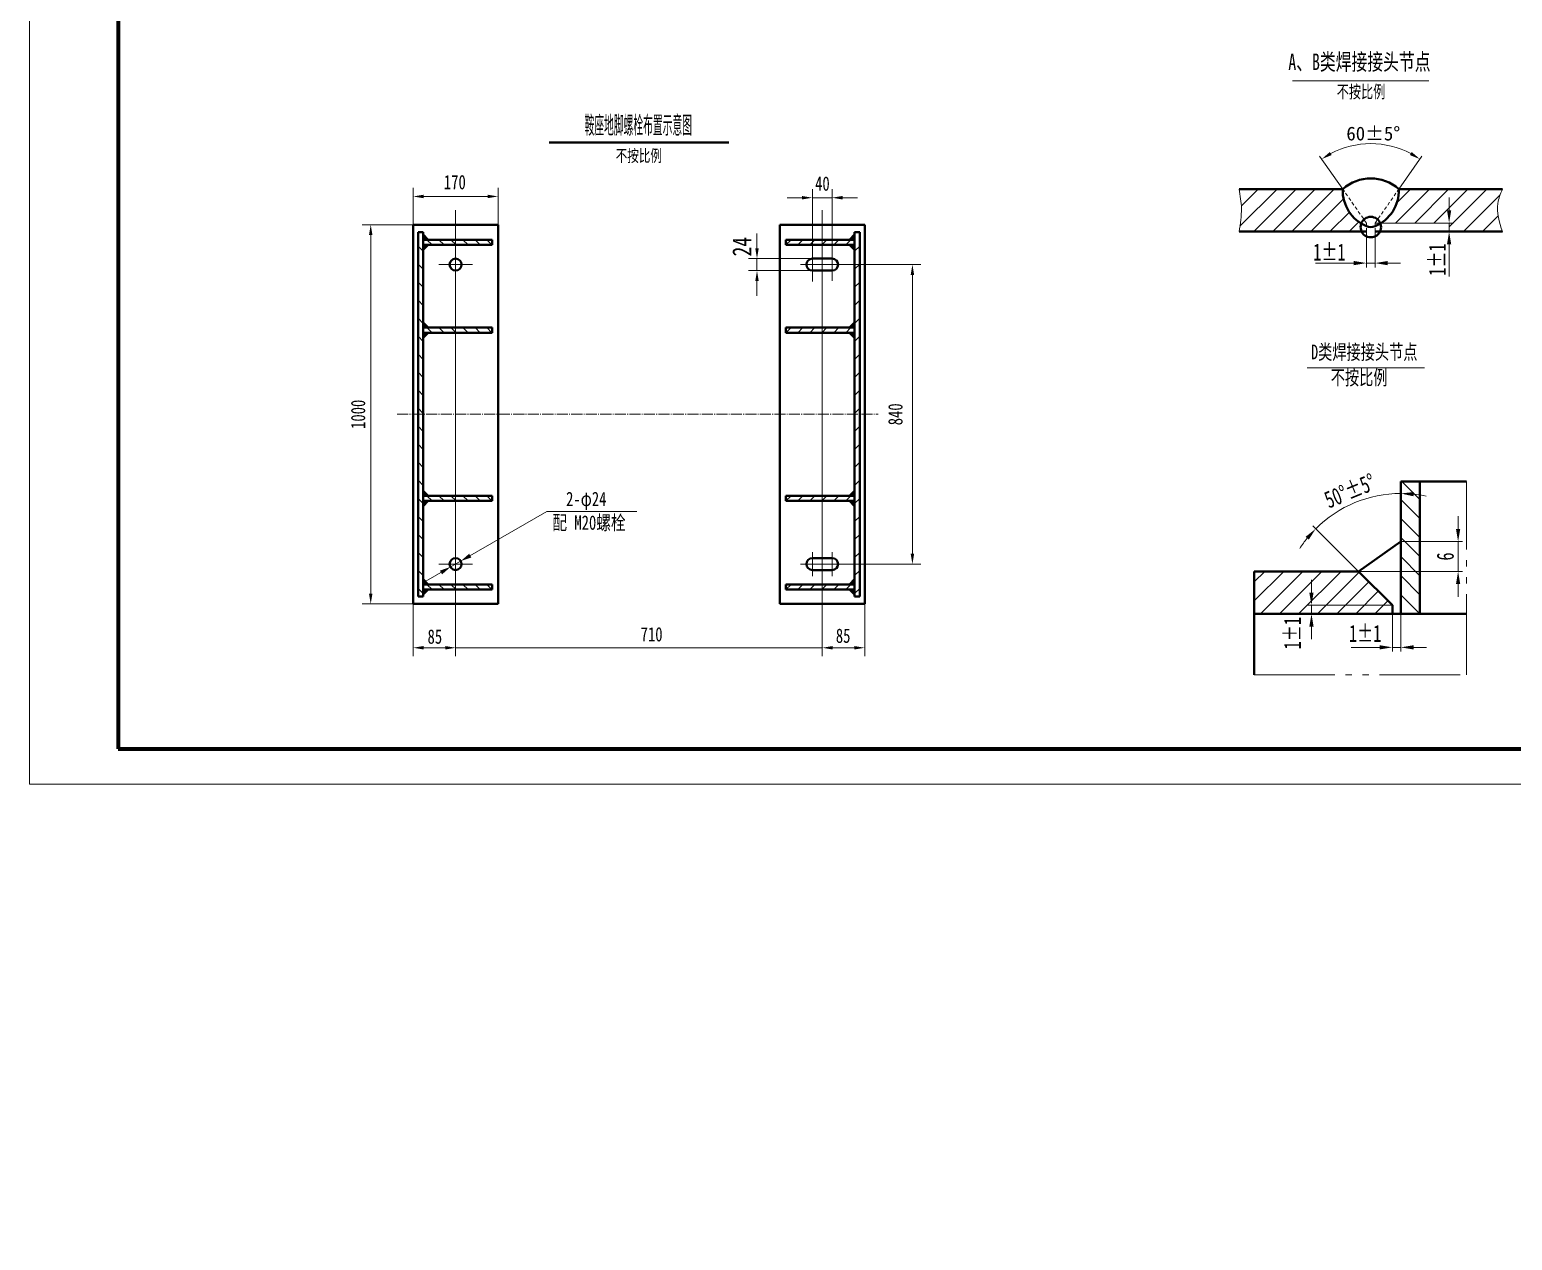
# Model space of a CAD drawing. Extents: x 588 to 10142, y -1551 to 4232.
# Drawn here: x 3414 to 6767, y -1551 to 1187 of the extents above; entities that cross this region are included whole.
import ezdxf
from ezdxf.enums import TextEntityAlignment as Align

# ---------------------------------------------------------------- set-up
doc = ezdxf.new("R2010")
doc.units = 0
doc.header["$LTSCALE"] = 10
doc.header["$PDMODE"] = 1
for name, pattern in [('JXX-L', [2.9499999999999997, 1.9, -0.25, 0.15, -0.25, 0.15, -0.25]), ('XX-L', [1.25, 0.75, -0.5]), ('ZXX-L', [3.28, 2.5, -0.3, 0.18, -0.3])]:
    doc.linetypes.add(name, pattern=pattern)
doc.layers.get('Defpoints').update_dxf_attribs({"linetype": 'CONTINUOUS'})
for name, color, linetype, lineweight in [('A 粗实线', 1, 'CONTINUOUS', 40), ('B 细实线', 7, 'CONTINUOUS', 18), ('C 文 字', 2, 'CONTINUOUS', 20), ('E 长中心线', 3, 'ZXX-L', 18), ('G 长虚线', 6, 'XX-L', 20), ('I 长双点线', 3, 'JXX-L', 18), ('J 标注尺寸', 2, 'CONTINUOUS', 18)]:
    doc.layers.add(name, color=color, linetype=linetype, lineweight=lineweight)
doc.styles.add('HZTXT', font='SIMFANG.TTF', dxfattribs={"width": 0.75})
doc.styles.get("Standard").update_dxf_attribs({"font": 'SIMFANG.TTF'})
doc.styles.add('style2', font='SIMFANG.TTF', dxfattribs={"width": 0.7})
doc.styles.add('标题中文', font='SIMFANG.TTF', dxfattribs={"width": 0.7})
doc.dimstyles.new('通用标注4.0', dxfattribs={"dimscale": 8, "dimtxt": 3, "dimasz": 3, "dimexe": 1, "dimexo": 0, "dimgap": 1, "dimtad": 1, "dimdec": 0, "dimzin": 0, "dimdsep": 46, "dimtxsty": 'Standard', "dimcen": 0, "dimadec": 0, "dimazin": 0, "dimtfac": 0.375, "dimtdec": 0, "dimtmove": 2, "dimatfit": 3, "dimfxl": 0, "dimtzin": 0, "dimarcsym": 0})

# ---------------------------------------------------------------- blocks, each defined once
blk = doc.blocks.new('*D23')
at = {"layer": 'Defpoints', "color": 0}
for p in [(3237.529882554551, 4833.701037508146), (3244.866875172898, 4832.923096402701), (3234.866875172898, 4816.319008281709), (3242.866875172898, 4808.319008281709), (3244.866875172898, 4806.319008281708)]:
    blk.add_point(p, dxfattribs=at)
at = {"layer": 'J 标注尺寸', "color": 0, "lineweight": -2}
for p, q in [((3244.866875172898, 4832.923096402701), (3244.866875172899, 4835.666970911132)), ((3234.866875172898, 4816.319008281709), (3224.114731783625, 4827.071151670984))]:
    blk.add_line(p, q, dxfattribs=at)
for start, end in [(89.99999999999905, 134.9999999999966), (77.86737145388587, 83.93368572694246), (141.0663142730532, 147.1326285461097)]:
    blk.add_arc((3244.866875172898, 4806.319008281709), 28.34796262942333, start, end, dxfattribs=at)
at = {"layer": 'J 标注尺寸', "color": 0}
for points in [[(3247.836215487091, 4834.008929804123), (3247.889129342651, 4835.00752888478), (3244.866875172899, 4834.666970911132)], [(3222.443971294357, 4824.46779932445), (3223.187503222061, 4823.799098888917), (3224.821838564812, 4826.364044889798)]]:
    blk.add_solid(points, dxfattribs=at)
at = {"layer": 'J 标注尺寸', "color": 0, "insert": (3232.870529236219, 4835.280749340962), "char_height": 4, "attachment_point": 5, "rotation": 22.499999999999368, "style": 'style2'}
blk.add_mtext('{\\f仿宋_GB2312|b0|i0|c134|p49;50°±5°}', dxfattribs=at)
blk = doc.blocks.new('*D22')
at = {"layer": 'Defpoints', "color": 0}
for p in [(3244.866875172898, 4823.321083663805), (3258.347866930999, 4823.321083663805), (3234.866875172899, 4816.319008281709)]:
    blk.add_point(p, dxfattribs=at)
at = {"layer": 'J 标注尺寸', "color": 0, "lineweight": -2}
for p, q in [((3258.347866930999, 4826.321083663805), (3258.347866930999, 4829.321083663805)), ((3244.866875172898, 4823.321083663805), (3259.347866930999, 4823.321083663805)), ((3258.347866930999, 4816.319008281709), (3258.347866930999, 4823.321083663805)), ((3234.866875172899, 4816.319008281709), (3259.347866930999, 4816.319008281709)), ((3258.347866930999, 4813.319008281709), (3258.347866930999, 4810.319008281709))]:
    blk.add_line(p, q, dxfattribs=at)
at = {"layer": 'J 标注尺寸', "color": 0}
for points in [[(3257.847866930999, 4826.321083663805), (3258.847866930999, 4826.321083663805), (3258.347866930999, 4823.321083663805)], [(3257.847866930999, 4813.319008281709), (3258.847866930999, 4813.319008281709), (3258.347866930999, 4816.319008281709)]]:
    blk.add_solid(points, dxfattribs=at)
at = {"layer": 'J 标注尺寸', "color": 0, "insert": (3255.347866930998, 4819.820045972758), "char_height": 4, "attachment_point": 5, "rotation": 90, "style": 'style2'}
blk.add_mtext('6', dxfattribs=at)
blk = doc.blocks.new('D类焊接接头节点')
at = {"layer": 'J 标注尺寸'}
h = blk.add_hatch(dxfattribs=at)
h.set_pattern_fill('ANSI31', color=256, angle=90, style=0)
h.set_pattern_definition([(135, (-3239.866875172898, -4819.820045972758), (-2.245064030267288, -2.245064030267288), [])])
h.paths.add_polyline_path([(9.5, 17.6751788846459), (5, 17.6751788846459), (5, -13.50103769104862), (9.5, -13.50103769104862)])
h = blk.add_hatch(dxfattribs=at)
h.set_pattern_fill('ANSI31', color=256, style=0)
h.set_pattern_definition([(45, (-3239.866875172898, -4819.820045972758), (-2.245064030267288, 2.245064030267288), [])])
h.paths.add_polyline_path([(-29.53674107769621, -3.501037691048623), (-29.53674107769621, -13.50103769104862), (-16.05367463827133, -13.50103769104862), (-16.05367463827133, -11.50103769104862), (3.000000000000455, -11.50103769104862), (-4.999999999999544, -3.501037691048623)])
h.paths.add_polyline_path([(3, -13.50103769104862), (3, -11.50103769104862), (-16.05367463827133, -11.50103769104862), (-16.05367463827133, -13.50103769104862)])
at = {"layer": 'A 粗实线'}
for p, q in [((5, 17.6751788846459), (20.46345910245145, 17.6751788846459)), ((5, -13.50103769104862), (5, 17.6751788846459)), ((9.5, -13.50103769104862), (9.5, 17.6751788846459)), ((-4.999999999999545, -3.501037691048623), (5, 3.501037691047713)), ((-29.53674107769621, -3.501037691048623), (-29.53674107769621, -27.88196099332527)), ((-29.53674107769621, -3.501037691048623), (-4.999999999999545, -3.501037691048623)), ((3.000000000000455, -11.50103769104862), (-4.999999999999545, -3.501037691048623)), ((-29.53674107769621, -13.50103769104862), (5, -13.50103769104862)), ((3, -13.50103769104862), (3, -11.50103769104862)), ((5, -13.50103769104862), (20.46345910245145, -13.50103769104862))]:
    blk.add_line(p, q, dxfattribs=at)
at = {"layer": 'I 长双点线'}
for p, q in [((20.46345910245145, -27.88196099332527), (20.46345910245145, 17.6751788846459)), ((-29.53674107769621, -27.88196099332527), (20.46345910245191, -27.88196099332527))]:
    blk.add_line(p, q, dxfattribs=at)
at = {"layer": 'J 标注尺寸'}
for p, q in [((-17.09550206171116, 44.44535657877896), (10.60261358208663, 44.44535657877896)), ((-16.05367463827133, -8.501037691048623), (-16.05367463827133, -5.501037691048623)), ((3.000000000000455, -11.50103769104862), (-17.05367463827133, -11.50103769104862)), ((3.000000000000455, -13.50103769104862), (-17.05367463827133, -13.50103769104862)), ((-16.05367463827133, -11.50103769104862), (-16.05367463827133, -13.50103769104862)), ((3, -13.50103769104862), (3, -22.4067950646695)), ((5, -13.50103769104862), (5, -22.4067950646695)), ((-16.05367463827133, -16.50103769104862), (-16.05367463827133, -19.50103769104862)), ((0, -21.4067950646695), (-6.736571717381594, -21.4067950646695)), ((5, -21.4067950646695), (3, -21.4067950646695)), ((8, -21.4067950646695), (11, -21.4067950646695))]:
    blk.add_line(p, q, dxfattribs=at)
for points in [[(-16.55367463827133, -8.501037691048623), (-15.55367463827133, -8.501037691048623), (-16.05367463827133, -11.50103769104862)], [(-16.55367463827133, -16.50103769104862), (-15.55367463827133, -16.50103769104862), (-16.05367463827133, -13.50103769104862)], [(0, -20.9067950646695), (0, -21.9067950646695), (3, -21.4067950646695)], [(8, -20.9067950646695), (8, -21.9067950646695), (5, -21.4067950646695)]]:
    blk.add_solid(points, dxfattribs=at)
at = {"layer": 'J 标注尺寸', "char_height": 3.5, "width": 51, "attachment_point": 1, "style": 'style2'}
for s, insert in [('D{\\f仿宋_GB2312|b0|i0|c134|p49;类焊接接头节点}', (-16.14644854581275, 49.94362858592831)), ('{\\f仿宋_GB2312|b0|i0|c134|p49;不按比例}', (-11.5092115260486, 43.93366311076716))]:
    blk.add_mtext(s, dxfattribs=dict(at, insert=insert))
at = {"layer": 'J 标注尺寸', "insert": (-20.55367463827179, -18.07682058142836), "char_height": 4, "attachment_point": 5, "rotation": 90, "style": 'style2'}
blk.add_mtext('{\\f仿宋_GB2312|b0|i0|c134|p49;1±1}', dxfattribs=at)
at = {"layer": 'J 标注尺寸', "insert": (-3.407385127946327, -18.11277421253726), "char_height": 4, "attachment_point": 5, "style": 'style2'}
blk.add_mtext('{\\f仿宋_GB2312|b0|i0|c134|p49;1±1}', dxfattribs=at)
at = {"layer": 'J 标注尺寸'}
dim = blk.add_angular_dim_2l(base=(-2.336992618347722, 13.8809915353886), line1=((5, -13.50103769104862), (5, 13.10305042994332)), line2=((3.000000000000455, -11.50103769104862), (-4.999999999999545, -3.501037691048623)), text='{\\f仿宋_GB2312|b0|i0|c134|p49;50°±5°}', dimstyle='通用标注4.0', dxfattribs=at)
dim.commit()
dim.dimension.update_dxf_attribs({"geometry": '*D23', "text_midpoint": (-6.996345936679973, 15.46070336820412), "insert": (-3239.866875172898, -4819.820045972758)})
dim = blk.add_linear_dim(base=(18.48099175810057, 3.501037691047713), p1=(-4.999999999999545, -3.501037691048623), p2=(5, 3.501037691047713), angle=90, text='6', dimstyle='通用标注4.0', dxfattribs=at)
dim.commit()
dim.dimension.update_dxf_attribs({"geometry": '*D22', "text_midpoint": (15.48099175810012, 0), "insert": (-3239.866875172898, -4819.820045972758)})

msp = doc.modelspace()

# ---------------------------------------------------------------- hatches: boundary and pattern name
at = {"layer": 'J 标注尺寸'}
h = msp.add_hatch(dxfattribs=at)
h.set_pattern_fill('ANSI31', color=256, style=0)
h.set_pattern_definition([(45.00000000000033, (-22870.06210557443, -38795.88863374373), (-21.55261469056576, 21.55261469056602), [])])
edge = h.paths.add_edge_path()
edge.add_ellipse((6446.486606726837, 740.6783826562051), major_axis=(16.3621607363078, 16.3621607363078), ratio=0.9999999999999927, start_angle=134.9999999999998, end_angle=161.1529425672994, ccw=False)
edge.add_ellipse((6446.486606726837, 740.6783826562051), major_axis=(-16.36216073630815, 16.36216073630815), ratio=0.9999999999999887, start_angle=23.989663141266703, end_angle=45.000000000000284, ccw=False)
edge.add_ellipse((6470.035705013952, 823.3211739359688), major_axis=(-61.50583330178666, 61.50583330178665), ratio=0.999999999999992, start_angle=42.91935054736621, end_angle=103.72986075327822, ccw=False)
edge.add_line((6383.110667792322, 826.4791739854236), (6148.886606726839, 826.4791739854236))
edge.add_spline(control_points=[(6148.886606726839, 826.4791739854236), (6151.311799110004, 812.0179322810641), (6156.669093501536, 780.0727845000948), (6151.639406086578, 748.0212865805137), (6148.886606726839, 730.4791739854234)], knot_values=[0, 0, 0, 0, 4.553085131909655, 10.0578484456397, 10.0578484456397, 10.0578484456397, 10.0578484456397], degree=3, periodic=0)
edge.add_line((6148.886606726839, 730.4791739854234), (6425.716032579467, 730.4791739854234))
edge = h.paths.add_edge_path()
edge.add_line((6623.590562451426, 749.6791739854234), (6623.590562451426, 730.4791739854234))
edge.add_line((6623.590562451426, 730.4791739854234), (6633.190562451426, 730.4791739854234))
edge.add_line((6633.190562451426, 730.4791739854234), (6744.086606726833, 730.4791739854234))
edge.add_spline(control_points=[(6744.086606726833, 730.4791739854234), (6737.236802658218, 752.0085140077077), (6726.802059549444, 784.8055298323045), (6739.666816940634, 815.822907154044), (6744.086606726833, 826.4791739854236)], knot_values=[0, 0, 0, 0, 6.737565344485811, 10.26376270678672, 10.26376270678672, 10.26376270678672, 10.26376270678672], degree=3, periodic=0)
edge.add_line((6744.086606726833, 826.4791739854236), (6509.862545661352, 826.4791739854236))
edge.add_ellipse((6422.937508439722, 823.3211739359688), major_axis=(61.50583330178679, 61.50583330178679), ratio=0.9999999999999876, start_angle=257.1528708974297, end_angle=317.0806494526337, ccw=False)
edge.add_line((6469.227797956834, 749.6791739854234), (6623.590562451426, 749.6791739854234))

# ---------------------------------------------------------------- linework, layer by layer
at = {"layer": 'A 粗实线'}
for p, q in [((4588.603675403141, 932.3284142036487), (4994.99534760492, 932.3284142036464)), ((6148.886606726839, 826.4791739854236), (6383.110667792322, 826.4791739854236)), ((6744.086606726833, 826.4791739854236), (6509.862545661352, 826.4791739854236)), ((4281.288670965861, -111.754338037453), (4281.288670965861, 746.1059512425513)), ((4281.288670965861, 746.1059512425513), (4473.289630965858, 746.1059512425513)), ((4473.289630965858, 746.1059512425513), (4473.289630965858, -111.754338037453)), ((5110.309392042203, 746.1059512425513), (5110.309392042203, -111.754338037453)), ((5302.310352042201, 746.1059512425513), (5110.309392042203, 746.1059512425513)), ((5302.310352042201, -111.754338037453), (5302.310352042201, 746.1059512425513)), ((4292.582883686649, -94.8130892691322), (4292.582883686649, 729.164679036609)), ((4292.582883686649, 729.164679036609), (4304.102883686648, 729.164679036609)), ((4304.102883686648, -94.8130892691322), (4304.102883686648, 729.164679036609)), ((4304.102883686648, 723.7434068306768), (4315.62288368665, 712.2234068306752)), ((4304.102883686648, 720.863406830676), (4312.742883686649, 712.2234068306752)), ((4304.102883686648, 717.9834068306766), (4309.862883686649, 712.2234068306752)), ((4304.102883686648, 715.1034068306758), (4306.98288368665, 712.2234068306752)), ((4304.102883686648, 712.2234068306752), (4459.736594451029, 712.2234068306752)), ((4459.736594451029, 712.2234068306752), (4459.736594451031, 700.7034068306759)), ((5123.86242855703, 712.2234068306752), (5123.86242855703, 700.7034068306759)), ((5279.496139321412, 712.2234068306752), (5123.86242855703, 712.2234068306752)), ((5279.496139321412, 723.7434068306768), (5267.976139321411, 712.2234068306752)), ((5279.496139321412, 720.863406830676), (5270.856139321411, 712.2234068306752)), ((5279.496139321412, 717.9834068306766), (5273.736139321411, 712.2234068306752)), ((5279.496139321412, 715.1034068306758), (5276.616139321412, 712.2234068306752)), ((5279.496139321412, -94.8130892691322), (5279.496139321412, 729.164679036609)), ((5291.016139321412, 729.164679036609), (5279.496139321412, 729.164679036609)), ((5291.016139321412, -94.8130892691322), (5291.016139321412, 729.164679036609)), ((6148.886606726839, 730.4791739854234), (6436.886606726836, 730.4791739854234)), ((6744.086606726833, 730.4791739854234), (6456.086606726836, 730.4791739854234)), ((4304.102883686648, 697.8234068306751), (4306.98288368665, 700.7034068306759)), ((4304.102883686648, 694.9434068306757), (4309.862883686649, 700.7034068306759)), ((4304.102883686648, 692.0634068306749), (4312.742883686649, 700.7034068306759)), ((4304.102883686648, 689.1834068306744), (4315.62288368665, 700.7034068306759)), ((4304.102883686648, 700.7034068306759), (4459.736594451029, 700.7034068306759)), ((5279.496139321412, 700.7034068306759), (5123.86242855703, 700.7034068306759)), ((5279.496139321412, 689.1834068306744), (5267.976139321411, 700.7034068306759)), ((5279.496139321412, 692.0634068306749), (5270.856139321411, 700.7034068306759)), ((5279.496139321412, 694.9434068306757), (5273.736139321411, 700.7034068306759)), ((5279.496139321412, 697.8234068306751), (5276.616139321412, 700.7034068306759)), ((5228.581983402199, 669.4185365573935), (5184.037760682204, 669.4185365573935)), ((5228.581983402199, 642.3124635277084), (5184.037760682204, 642.3124635277084)), ((4304.102883686648, 524.7175079062938), (4315.62288368665, 513.1975079062945)), ((4304.102883686648, 521.8375079062953), (4312.742883686649, 513.1975079062945)), ((4304.102883686648, 518.9575079062947), (4309.862883686649, 513.1975079062945)), ((4304.102883686648, 516.0775079062951), (4306.98288368665, 513.1975079062945)), ((4304.102883686648, 513.1975079062945), (4459.736594451029, 513.1975079062945)), ((4459.736594451029, 513.1975079062945), (4459.736594451031, 501.677507906295)), ((5123.86242855703, 513.1975079062945), (5123.86242855703, 501.677507906295)), ((5279.496139321412, 513.1975079062945), (5123.86242855703, 513.1975079062945)), ((5279.496139321412, 524.7175079062938), (5267.976139321411, 513.1975079062945)), ((5279.496139321412, 521.8375079062953), (5270.856139321411, 513.1975079062945)), ((5279.496139321412, 518.9575079062947), (5273.736139321411, 513.1975079062945)), ((5279.496139321412, 516.0775079062951), (5276.616139321412, 513.1975079062945)), ((4304.102883686648, 493.0375079062942), (4312.742883686649, 501.6775079062929)), ((4304.102883686648, 495.9175079062938), (4309.862883686649, 501.6775079062929)), ((4304.102883686648, 498.7975079062944), (4306.98288368665, 501.6775079062929)), ((4304.102883686648, 490.1575079062936), (4315.62288368665, 501.6775079062929)), ((4304.102883686648, 501.677507906295), (4459.736594451029, 501.677507906295)), ((5279.496139321412, 501.677507906295), (5123.86242855703, 501.677507906295)), ((5279.496139321412, 490.1575079062936), (5267.976139321411, 501.6775079062929)), ((5279.496139321412, 493.0375079062942), (5270.856139321411, 501.6775079062929)), ((5279.496139321412, 495.9175079062938), (5273.736139321411, 501.6775079062929)), ((5279.496139321412, 498.7975079062944), (5276.616139321412, 501.6775079062929)), ((4304.102883686648, 144.1941287364167), (4315.62288368665, 132.6741287364151)), ((4304.102883686648, 141.314128736416), (4312.742883686649, 132.6741287364151)), ((4304.102883686648, 138.4341287364165), (4309.862883686649, 132.6741287364151)), ((4304.102883686648, 135.5541287364158), (4306.98288368665, 132.6741287364151)), ((5279.496139321412, 144.1941287364167), (5267.976139321411, 132.6741287364151)), ((5279.496139321412, 141.314128736416), (5270.856139321411, 132.6741287364151)), ((5279.496139321412, 138.4341287364165), (5273.736139321411, 132.6741287364151)), ((5279.496139321412, 135.5541287364158), (5276.616139321412, 132.6741287364151)), ((4304.102883686648, 132.6741287364151), (4459.736594451029, 132.6741287364151)), ((4304.102883686648, 112.5141287364149), (4312.742883686649, 121.1541287364158)), ((4304.102883686648, 115.3941287364156), (4309.862883686649, 121.1541287364158)), ((4304.102883686648, 118.2741287364152), (4306.98288368665, 121.1541287364158)), ((4304.102883686648, 109.6341287364143), (4315.62288368665, 121.1541287364158)), ((4304.102883686648, 121.1541287364158), (4459.736594451029, 121.1541287364158)), ((4459.736594451029, 132.6741287364151), (4459.736594451031, 121.1541287364158)), ((5123.86242855703, 132.6741287364151), (5123.86242855703, 121.1541287364158)), ((5279.496139321412, 132.6741287364151), (5123.86242855703, 132.6741287364151)), ((5279.496139321412, 121.1541287364158), (5123.86242855703, 121.1541287364158)), ((5279.496139321412, 109.6341287364143), (5267.976139321411, 121.1541287364158)), ((5279.496139321412, 112.5141287364149), (5270.856139321411, 121.1541287364158)), ((5279.496139321412, 115.3941287364156), (5273.736139321411, 121.1541287364158)), ((5279.496139321412, 118.2741287364152), (5276.616139321412, 121.1541287364158)), ((5228.581983402199, -7.960897197843565), (5184.037760682204, -7.960897197843565)), ((4304.102883686648, -56.07416947506454), (4315.62288368665, -67.59416947506611)), ((4304.102883686648, -58.95416947506533), (4312.742883686649, -67.59416947506611)), ((4304.102883686648, -61.83416947506475), (4309.862883686649, -67.59416947506611)), ((4304.102883686648, -64.71416947506555), (4306.98288368665, -67.59416947506611)), ((5228.581983402199, -35.06687647706167), (5184.037760682204, -35.06687647706167)), ((5279.496139321412, -56.07416947506454), (5267.976139321411, -67.59416947506611)), ((5279.496139321412, -58.95416947506533), (5270.856139321411, -67.59416947506611)), ((5279.496139321412, -61.83416947506475), (5273.736139321411, -67.59416947506611)), ((5279.496139321412, -64.71416947506555), (5276.616139321412, -67.59416947506611)), ((4304.102883686648, -94.8130892691322), (4292.582883686649, -94.8130892691322)), ((4304.102883686648, -67.59416947506611), (4459.736594451029, -67.59416947506611)), ((4304.102883686648, -87.75416947506642), (4312.742883686649, -79.11416947506541)), ((4304.102883686648, -84.87416947506563), (4309.862883686649, -79.11416947506541)), ((4304.102883686648, -90.63416947506698), (4315.62288368665, -79.11416947506541)), ((4304.102883686648, -81.9941694750662), (4306.98288368665, -79.11416947506541)), ((4304.102883686648, -79.11416947506541), (4459.736594451029, -79.11416947506541)), ((4459.736594451029, -67.59416947506611), (4459.736594451031, -79.11416947506541)), ((5123.86242855703, -67.59416947506611), (5123.86242855703, -79.11416947506541)), ((5279.496139321412, -67.59416947506611), (5123.86242855703, -67.59416947506611)), ((5279.496139321412, -79.11416947506541), (5123.86242855703, -79.11416947506541)), ((5279.496139321412, -90.63416947506698), (5267.976139321411, -79.11416947506541)), ((5279.496139321412, -87.75416947506642), (5270.856139321411, -79.11416947506541)), ((5279.496139321412, -84.87416947506563), (5273.736139321411, -79.11416947506541)), ((5279.496139321412, -81.9941694750662), (5276.616139321412, -79.11416947506541)), ((5279.496139321412, -94.8130892691322), (5291.016139321412, -94.8130892691322)), ((4473.289630965858, -111.754338037453), (4281.288670965861, -111.754338037453)), ((5110.309392042203, -111.754338037453), (5302.310352042201, -111.754338037453))]:
    msp.add_line(p, q, dxfattribs=at)
at = {"layer": 'A 粗实线', "color": 5, "lineweight": 120}
msp.add_lwpolyline([(3614.223746537713, -439.521128537207), (10062.22374653771, -439.521128537207), (10062.22374653771, 4152.478871462793), (3614.223746537713, 4152.478871462793)], close=True, dxfattribs=at)
at = {"layer": 'A 粗实线'}
for centre in [(4377.289150965862, 655.865500042546), (4377.289150965862, -21.51388683744881)]:
    msp.add_circle(centre, 13.55300868267334, dxfattribs=at)
for centre, start, end in [((5184.037760682204, 655.8655000425483), 90, 270), ((5228.581983402199, 655.8655000425483), 270, 90), ((5184.037760682204, -21.51388683744881), 90, 270), ((5228.581983402199, -21.51388683744881), 270, 90)]:
    msp.add_arc(centre, 13.55300868267334, start, end, dxfattribs=at)
for centre, major_axis, ratio, start_param, end_param in [((6446.486606726837, 755.4674525376583), (67.3022073144944, 67.3022073144944), 1, 0.05675804782512362, 1.514038278969773), ((6470.035705013952, 823.3211739359688), (-61.50583330178664, 61.50583330178664), 0.9999999999999937, 0.7490839798699183, 1.965207304896734), ((6422.937508439722, 823.3211739359688), (-61.50583330178637, 61.50583330178637), 0.9999999999999853, 2.747181675487949, 3.963305000514781), ((6446.486606726837, 740.6783826562051), (16.36216073630817, 16.36216073630816), 0.9999999999999827, 5.497787143782129, 11.78097245096172), ((6446.486606726837, 762.5037987068208), (-15.43289969160695, 15.43289969160696), 0.9999999999999999, 1.900758218307584, 2.811630762077106)]:
    msp.add_ellipse(centre, major_axis=major_axis, ratio=ratio, start_param=start_param, end_param=end_param, dxfattribs=at)
at = {"layer": 'B 细实线'}
for p, q in [((4281.288670965861, 746.1059512425513), (4281.288670965861, 829.1704032686589)), ((4449.76951336586, 809.9703072686593), (4304.808788565861, 809.9703072686593)), ((4473.289630965858, 746.1059512425513), (4473.289630965858, 829.1704032686589)), ((5160.517643082204, 807.0960807867792), (5126.917475082204, 807.0960807867792)), ((5184.037760682204, 733.6112143491621), (5184.037760682204, 826.2961767867787)), ((5184.037760682204, 807.09608078678), (5228.581983402199, 807.09608078678)), ((5228.581983402199, 731.4812311846406), (5228.581983402199, 826.2961767867787)), ((5252.102101002199, 807.0960807867792), (5285.702269002199, 807.0960807867792)), ((4377.289150965862, 778.7153799407777), (4377.289150965862, -151.7044293826177)), ((5206.3098720422, 778.7153799407777), (5206.3098720422, -151.7044293826177)), ((4281.288670965861, 746.1059512425513), (4166.138139774474, 746.1059512425513)), ((4185.338235774472, 722.5858336425512), (4185.338235774474, -88.23422043745283)), ((4312.555593473387, 712.2234068306752), (4324.072246581996, 700.7034068306759)), ((4351.221137822791, 700.7034068306759), (4339.704697968202, 712.2233130802015)), ((4366.853708712601, 712.2234068306752), (4378.370242289403, 700.7034068306759)), ((4405.519253033767, 700.7034068306759), (4394.002719456967, 712.2234068306752)), ((4421.151730201331, 712.2233130802015), (4432.668289552052, 700.7034068306759)), ((4447.837508065259, 712.2233130802015), (4459.354067415981, 700.7034068306759)), ((5058.728593187843, 692.9386541573937), (5058.728593187843, 726.5388221573938)), ((5135.761514942801, 712.2233130802015), (5124.24495559208, 700.7034068306759)), ((5162.447292806731, 712.2233130802015), (5150.930733456011, 700.7034068306759)), ((5178.079769974294, 700.7034068306759), (5189.596303551095, 712.2234068306752)), ((5184.037760682204, 617.7815466431261), (5184.037760682204, 733.6112143491621)), ((5216.745314295459, 712.2234068306752), (5205.228780718659, 700.7034068306759)), ((5228.581983402199, 618.836537082032), (5228.581983402199, 731.4812311846406)), ((5232.377885185271, 700.7034068306759), (5243.894325039861, 712.2233130802015)), ((5271.043429534675, 712.2234068306752), (5259.526776426065, 700.7034068306759)), ((4292.582883686649, 697.419176559891), (4304.102883686648, 685.895829668568)), ((5291.016139321412, 697.419176559891), (5279.496139321412, 685.895829668568)), ((4304.102883686648, 645.1602197415318), (4292.582883686649, 656.6835666328648)), ((4415.715173773357, 655.865500042546), (4339.740629052585, 655.865500042546)), ((5184.037760682204, 669.4185365573935), (5039.528497187844, 669.4185365573935)), ((5184.037760682204, 642.3124635277084), (5039.528497187844, 642.3124635277084)), ((5058.728593187843, 669.4185365573935), (5058.728593187843, 642.3124635277084)), ((5156.931781402976, 655.8655000425483), (5255.687962681426, 655.8655000425483)), ((5255.687962681426, 655.8655000425483), (5429.351351082225, 655.8655000425483)), ((5279.496139321412, 645.1602197415318), (5291.016139321412, 656.6835666328648)), ((4292.582883686649, 615.947956705832), (4304.102883686648, 604.4244902826752)), ((5058.728593187843, 618.7923459277082), (5058.728593187843, 585.192177927708)), ((5291.016139321412, 615.947956705832), (5279.496139321412, 604.4244902826752)), ((5410.151255082225, 2.006230762551308), (5410.151255082225, 632.3453824425482)), ((4304.102883686648, 563.6889741061107), (4292.582883686649, 575.212440529263)), ((5279.496139321412, 563.6889741061107), (5291.016139321412, 575.212440529263)), ((4292.582883686649, 534.4768306022379), (4304.102883686648, 522.9533641790724)), ((4312.555593473387, 513.1975079062945), (4324.072246581996, 501.677507906295)), ((4351.221137822791, 501.677507906295), (4339.704697968202, 513.1974141558196)), ((4366.853708712601, 513.1975079062945), (4378.370242289403, 501.677507906295)), ((4405.519253033767, 501.677507906295), (4394.002719456967, 513.1975079062945)), ((4421.151730201331, 513.1974141558196), (4432.668289552052, 501.677507906295)), ((4447.837508065259, 513.1974141558196), (4459.354067415981, 501.677507906295)), ((5135.761514942801, 513.1974141558196), (5124.24495559208, 501.677507906295)), ((5162.447292806731, 513.1974141558196), (5150.930733456011, 501.677507906295)), ((5178.079769974294, 501.677507906295), (5189.596303551095, 513.1975079062945)), ((5216.745314295459, 513.1975079062945), (5205.228780718659, 501.677507906295)), ((5232.377885185271, 501.677507906295), (5243.894325039861, 513.1974141558196)), ((5271.043429534675, 513.1975079062945), (5259.526776426065, 501.677507906295)), ((5291.016139321412, 534.4768306022379), (5279.496139321412, 522.9533641790724)), ((4304.102883686648, 482.2177542520483), (4292.582883686649, 493.7412206752028)), ((5279.496139321412, 482.2177542520483), (5291.016139321412, 493.7412206752028)), ((4292.582883686649, 453.0056107481701), (4304.102883686648, 441.4821443250135)), ((5291.016139321412, 453.0056107481701), (5279.496139321412, 441.4821443250135)), ((4304.102883686648, 400.7466281484544), (4292.582883686649, 412.2700945716101)), ((5279.496139321412, 400.7466281484544), (5291.016139321412, 412.2700945716101)), ((4292.582883686649, 371.5344846445828), (4304.102883686648, 360.0110182214171)), ((5291.016139321412, 371.5344846445828), (5279.496139321412, 360.0110182214171)), ((4304.102883686648, 319.2754082943952), (4292.582883686649, 330.79887471755)), ((5279.496139321412, 319.2754082943952), (5291.016139321412, 330.79887471755)), ((4292.582883686649, 290.0633116657496), (4304.102883686648, 278.5398452425939)), ((5291.016139321412, 290.0633116657496), (5279.496139321412, 278.5398452425939)), ((4304.102883686648, 237.8042353155688), (4292.582883686649, 249.3277017387234)), ((5279.496139321412, 237.8042353155688), (5291.016139321412, 249.3277017387234)), ((4292.582883686649, 208.592044936456), (4304.102883686648, 197.0686980451319)), ((5291.016139321412, 208.592044936456), (5279.496139321412, 197.0686980451319)), ((4304.102883686648, 156.3331350280336), (4292.582883686649, 167.8564818846644)), ((5279.496139321412, 156.3331350280336), (5291.016139321412, 167.8564818846644)), ((4292.582883686649, 127.1208719576294), (4304.102883686648, 115.5975251010107)), ((4312.555593473387, 132.6741287364151), (4324.072246581996, 121.1541287364158)), ((4351.221137822791, 121.1541287364158), (4339.704697968202, 132.6740349859414)), ((4366.853708712601, 132.6741287364151), (4378.370242289403, 121.1541287364158)), ((4405.519253033767, 121.1541287364158), (4394.002719456967, 132.6741287364151)), ((4421.151730201331, 132.6740349859414), (4432.668289552052, 121.1541287364158)), ((4447.837508065259, 132.6740349859414), (4459.354067415981, 121.1541287364158)), ((5135.761514942801, 132.6740349859414), (5124.24495559208, 121.1541287364158)), ((5162.447292806731, 132.6740349859414), (5150.930733456011, 121.1541287364158)), ((5178.079769974294, 121.1541287364158), (5189.596303551095, 132.6741287364151)), ((5216.745314295459, 132.6741287364151), (5205.228780718659, 121.1541287364158)), ((5232.377885185271, 121.1541287364158), (5243.894325039861, 132.6740349859414)), ((5271.043429534675, 132.6741287364151), (5259.526776426065, 121.1541287364158)), ((5291.016139321412, 127.1208719576294), (5279.496139321412, 115.5975251010107)), ((4304.102883686648, 74.8619620492093), (4292.582883686649, 86.38530890582695)), ((4583.712585102171, 97.66473842819903), (4304.583407881586, -63.49056717878489)), ((4787.055853836442, 97.66473842819903), (4583.712585102171, 97.66473842819903)), ((5279.496139321412, 74.8619620492093), (5291.016139321412, 86.38530890582695)), ((4292.582883686649, 45.64969897879428), (4304.102883686648, 34.12623255565052)), ((5291.016139321412, 45.64969897879428), (5279.496139321412, 34.12623255565052)), ((4304.102883686648, -6.609330496153007), (4292.582883686649, 4.914135927000416)), ((5184.037760682204, -48.61991299190913), (5184.037760682204, 5.592139317005149)), ((5228.581983402199, -48.61991299190913), (5228.581983402199, 5.592139317005149)), ((5279.496139321412, -6.609330496153007), (5291.016139321412, 4.914135927000416)), ((4415.715173773357, -21.51388683745097), (4339.740629052585, -21.51388683745097)), ((5156.931781402976, -21.51388683744881), (5255.687962681426, -21.51388683744881)), ((5255.687962681426, -21.51388683744881), (5429.351351082225, -21.51388683744881)), ((4292.582883686649, -35.82147400003237), (4304.102883686648, -47.34476109135574)), ((5291.016139321412, -35.82147400003237), (5279.496139321412, -47.34476109135574)), ((4304.102883686648, -88.08038390844376), (4292.582883686649, -76.557037051826)), ((4312.555593473387, -67.59416947506611), (4324.072246581996, -79.11416947506541)), ((4351.221137822791, -79.11416947506541), (4339.704697968202, -67.59426322553986)), ((4366.853708712601, -67.59416947506611), (4378.370242289403, -79.11416947506541)), ((4405.519253033767, -79.11416947506541), (4394.002719456967, -67.59416947506611)), ((4421.151730201331, -67.59426322553986), (4432.668289552052, -79.11416947506541)), ((4447.837508065259, -67.59426322553986), (4459.354067415981, -79.11416947506541)), ((5135.761514942801, -67.59426322553986), (5124.24495559208, -79.11416947506541)), ((5162.447292806731, -67.59426322553986), (5150.930733456011, -79.11416947506541)), ((5178.079769974294, -79.11416947506541), (5189.596303551095, -67.59416947506611)), ((5216.745314295459, -67.59416947506611), (5205.228780718659, -79.11416947506541)), ((5232.377885185271, -79.11416947506541), (5243.894325039861, -67.59426322553986)), ((5271.043429534675, -67.59416947506611), (5259.526776426065, -79.11416947506541)), ((5279.496139321412, -88.08038390844376), (5291.016139321412, -76.557037051826)), ((4281.288670965861, -111.754338037453), (4166.138139774474, -111.754338037453)), ((4281.288670965861, -111.754338037453), (4281.288670965861, -230.0845158202159)), ((5302.310352042201, -111.754338037453), (5302.310352042201, -230.0845158202159)), ((4377.289150965862, -151.7044293826177), (4377.289150965862, -230.0845158202159)), ((4377.289150965862, -151.7044293826177), (4377.289150965862, -230.0845158202159)), ((5206.3098720422, -151.7044293826177), (5206.3098720422, -230.0845158202159)), ((5206.3098720422, -151.7044293826177), (5206.3098720422, -230.0845158202159)), ((4353.76903336586, -210.8844198202161), (4304.808788565861, -210.8844198202161)), ((4377.289150965862, -210.8844198202161), (5206.3098720422, -210.8844198202161)), ((5229.829989642202, -210.8844198202161), (5278.790234442201, -210.8844198202161))]:
    msp.add_line(p, q, dxfattribs=at)
msp.add_lwpolyline([(3414.223746537713, -519.521128537207), (10142.22374653771, -519.521128537207), (10142.22374653771, 4232.478871462793), (3414.223746537713, 4232.478871462793)], close=True, dxfattribs=at)
for points in [[(4389.026400782766, -14.73738249611075, 0, 9.856049279999999, 0), (4410.365373426344, -2.417320896110972, 9.856049279999999, 9.856049279999999, 0)], [(4365.551901148954, -28.2903911787846, 0, 9.856049279999999, 0), (4344.212928505375, -40.61045277878423, 9.856049279999999, 9.856049279999999, 0)]]:
    msp.add_lwpolyline(points, format="xyseb", dxfattribs=at)
msp.add_lwpolyline([(4389.026400782766, -14.73738249611097), (4389.026400782766, -14.73738249611097)], dxfattribs=at)
at = {"layer": 'B 细实线', "color": 0, "linetype": 'ByBlock'}
for p in [(3573.058240497299, -1551.272974066382), (3574.2559009332, -1547.054705556423), (3574.2559009332, -1548.509632724803), (3574.513167665679, -1551.272974066382), (3577.613133325714, -1549.229717624747)]:
    msp.add_point(p, dxfattribs=at)
at = {"layer": 'B 细实线'}
for points in [[(4304.808788565861, 813.8903268686593), (4304.808788565861, 806.0502876686593), (4281.288670965861, 809.9703072686593)], [(4449.76951336586, 813.8903268686593), (4449.76951336586, 806.0502876686593), (4473.289630965858, 809.9703072686593)], [(5160.517643082204, 811.0161003867793), (5160.517643082204, 803.1760611867792), (5184.037760682204, 807.09608078678)], [(5252.102101002199, 811.0161003867793), (5252.102101002199, 803.1760611867792), (5228.581983402199, 807.09608078678)], [(4189.258255374474, 722.5858336425512), (4181.418216174474, 722.5858336425512), (4185.338235774472, 746.1059512425513)], [(5054.808573587843, 692.9386541573937), (5062.648612787843, 692.9386541573937), (5058.728593187843, 669.4185365573935)], [(5054.808573587843, 618.7923459277082), (5062.648612787843, 618.7923459277082), (5058.728593187843, 642.3124635277084)], [(5406.231235482223, 632.3453824425482), (5414.071274682226, 632.3453824425482), (5410.151255082225, 655.8655000425483)], [(5406.231235482223, 2.006230762551308), (5414.071274682226, 2.006230762551308), (5410.151255082225, -21.51388683744881)], [(4189.258255374474, -88.23422043745283), (4181.418216174474, -88.23422043745283), (4185.338235774472, -111.754338037453)], [(4304.808788565861, -206.9644002202161), (4304.808788565861, -214.8044394202161), (4281.288670965861, -210.8844198202161)], [(4353.76903336586, -206.9644002202161), (4353.76903336586, -214.8044394202161), (4377.289150965862, -210.8844198202161)], [(4353.76903336586, -206.9644002202161), (4353.76903336586, -214.8044394202161), (4377.289150965862, -210.8844198202161)], [(5229.829989642202, -206.9644002202161), (5229.829989642202, -214.8044394202161), (5206.3098720422, -210.8844198202161)], [(5222.773954362202, -208.1404061002161), (5222.773954362202, -213.6284335402161), (5206.3098720422, -210.8844198202161)], [(5278.790234442201, -206.9644002202161), (5278.790234442201, -214.8044394202161), (5302.310352042201, -210.8844198202161)]]:
    msp.add_solid(points, dxfattribs=at)
at = {"layer": 'E 长中心线'}
msp.add_line((4245.295484402585, 317.1758066025486), (5332.451295614998, 317.1758066025486), dxfattribs=at)
at = {"layer": 'G 长虚线'}
for p, q in [((6436.886606726836, 749.6791739854234), (6383.110667792322, 826.4791739854236)), ((6456.086606726836, 749.6791739854234), (6509.862545661352, 826.4791739854236)), ((6436.886606726836, 730.4791739854234), (6436.886606726836, 749.6791739854234)), ((6456.086606726836, 730.4791739854234), (6456.086606726836, 749.6791739854234))]:
    msp.add_line(p, q, dxfattribs=at)
at = {"layer": 'J 标注尺寸'}
for p, q in [((6269.542218825136, 1071.31825435506), (6578.016676356148, 1071.31825435506)), ((6383.110667792322, 826.4791739854236), (6330.888826220113, 901.0596929351647)), ((6509.862545661352, 826.4791739854236), (6562.084387233562, 901.059692935163)), ((6623.590562451426, 778.4791739854235), (6623.590562451426, 807.2791739854235)), ((6456.086606726836, 749.6791739854234), (6633.190562451426, 749.6791739854234)), ((6623.590562451426, 749.6791739854234), (6623.590562451426, 730.4791739854234)), ((6436.886606726836, 730.4791739854234), (6436.886606726836, 649.645666909593)), ((6456.086606726836, 730.4791739854234), (6633.190562451426, 730.4791739854234)), ((6456.086606726836, 730.4791739854234), (6456.086606726836, 649.645666909593)), ((6623.590562451426, 701.6791739854233), (6623.590562451426, 628.5843767793642)), ((6408.086606726837, 659.2456669095931), (6321.294477905481, 659.2456669095931)), ((6456.086606726836, 659.2456669095931), (6436.886606726836, 659.2456669095931)), ((6484.886606726836, 659.2456669095931), (6513.686606726836, 659.2456669095931))]:
    msp.add_line(p, q, dxfattribs=at)
msp.add_arc((6446.486606726836, 735.9689531207016), 193.5385800053361, 62.10959698676679, 117.8904030132324, dxfattribs=at)
for points, knots in [([(6148.886606726839, 826.4791739854236), (6151.311799110003, 812.0179322810664), (6156.669093501541, 780.0727845000966), (6151.639406086572, 748.0212865805169), (6148.886606726839, 730.4791739854234)], [0, 0, 0, 0, 4.553085131909655, 10.0578484456397, 10.0578484456397, 10.0578484456397, 10.0578484456397]), ([(6744.086606726833, 826.4791739854236), (6739.666816940631, 815.8229071540482), (6726.802059549438, 784.8055298323002), (6737.236802658213, 752.0085140077003), (6744.086606726833, 730.4791739854234)], [0, 0, 0, 0, 3.526197362300913, 10.26376270678672, 10.26376270678672, 10.26376270678672, 10.26376270678672])]:
    msp.add_open_spline(points, degree=3, knots=knots, dxfattribs=at)
for points in [[(6358.039517089743, 903.6143069538778), (6353.866054299636, 910.4394229484669), (6335.477437710922, 894.506476580853)], [(6539.107159154039, 910.4394229484656), (6534.933696363933, 903.6143069538765), (6557.495775742753, 894.5064765808514)], [(6618.790562451426, 778.4791739854235), (6628.390562451425, 778.4791739854235), (6623.590562451426, 749.6791739854234)], [(6618.790562451426, 701.6791739854233), (6628.390562451425, 701.6791739854233), (6623.590562451426, 730.4791739854234)], [(6408.086606726837, 664.045666909593), (6408.086606726837, 654.445666909593), (6436.886606726836, 659.2456669095931)], [(6484.886606726836, 664.045666909593), (6484.886606726836, 654.445666909593), (6456.086606726836, 659.2456669095931)]]:
    msp.add_solid(points, dxfattribs=at)

# ---------------------------------------------------------------- block references
at = {"layer": 'C 文 字', "xscale": 9.599999999999909, "yscale": 9.600000000000023, "zscale": 1.2}
msp.add_blockref('D类焊接接头节点', (6466.498797193063, -4.42342798413847), dxfattribs=at)

# ---------------------------------------------------------------- texts
at = {"layer": 'C 文 字', "style": '标题中文'}
for s, height, width, p in [('A、B类焊接接头节点', 37.44000000000024, 0.7000000000000222, (6260.046258174831, 1095.877787885061)), ('不按比例', 28.79999999999995, 0.7000000000000276, (6369.429043888983, 1032.445084572933))]:
    msp.add_text(s, height=height, dxfattribs=dict(at, width=width)).set_placement(p)
at = {"layer": 'C 文 字', "style": 'HZTXT', "width": 0.3991802976284363}
msp.add_text('鞍座地脚螺栓布置示意图', height=39.99259996199999, dxfattribs=at).set_placement((4668.774885935766, 951.5922439964507), (4911.776780008401, 951.5922439964507), align=Align.FIT)
at = {"layer": 'C 文 字', "style": 'HZTXT'}
for s, height, width, p in [('不按比例', 27.3637453681872, 0.7, (4791.542929080596, 902.6490946220948)), ('170', 32.4, 0.75, (4375.560602707895, 842.1504961641186)), ('710', 32.4, 0.75, (4820.466164904031, -180.5808768646684)), ('85', 32.4, 0.75, (4330.362481223131, -185.7954850591449)), ('85', 32.4, 0.75, (5253.510444804789, -183.81653052606))]:
    msp.add_text(s, height=height, dxfattribs=dict(at, width=width)).set_placement(p, align=Align.MIDDLE)
at = {"layer": 'C 文 字', "style": 'HZTXT', "width": 0.75}
msp.add_text('40', height=32.4, dxfattribs=at).set_placement((5206.572599159117, 839.1489483778078), align=Align.MIDDLE_CENTER)
msp.add_text('24', height=43.2, rotation=90, dxfattribs=at).set_placement((5024.621529157157, 696.3363084734458), align=Align.MIDDLE_CENTER)
for s, p in [('1000', (4157.033101856881, 317.1758066025496)), ('840', (5371.751063082223, 317.1758066025498))]:
    msp.add_text(s, height=32.4, rotation=90, dxfattribs=at).set_placement(p, align=Align.MIDDLE)
for s, p in [('2-φ24', (4627.1045321394, 125.8046015739693)), ('配 M20螺栓', (4596.118838182361, 72.24110470287002))]:
    msp.add_text(s, height=32.4, dxfattribs=at).set_placement(p, align=Align.MIDDLE_LEFT)
at = {"layer": 'J 标注尺寸', "style": 'style2', "width": 0.6999999999999301}
msp.add_text('1±1', height=38.40000000000009, dxfattribs=at).set_placement((6316.30744744132, 665.0672338903851))
at = {"layer": 'J 标注尺寸', "style": 'style2', "width": 0.7000000000000095}
msp.add_text('1±1', height=38.39999999999964, rotation=90, dxfattribs=at).set_placement((6615.870231975876, 630.5992059634642))
at = {"layer": 'J 标注尺寸', "insert": (6452.170743550488, 952.083391659359), "char_height": 31.2, "attachment_point": 5}
msp.add_mtext('60±5°', dxfattribs=at)

doc.saveas('drawing.dxf')
